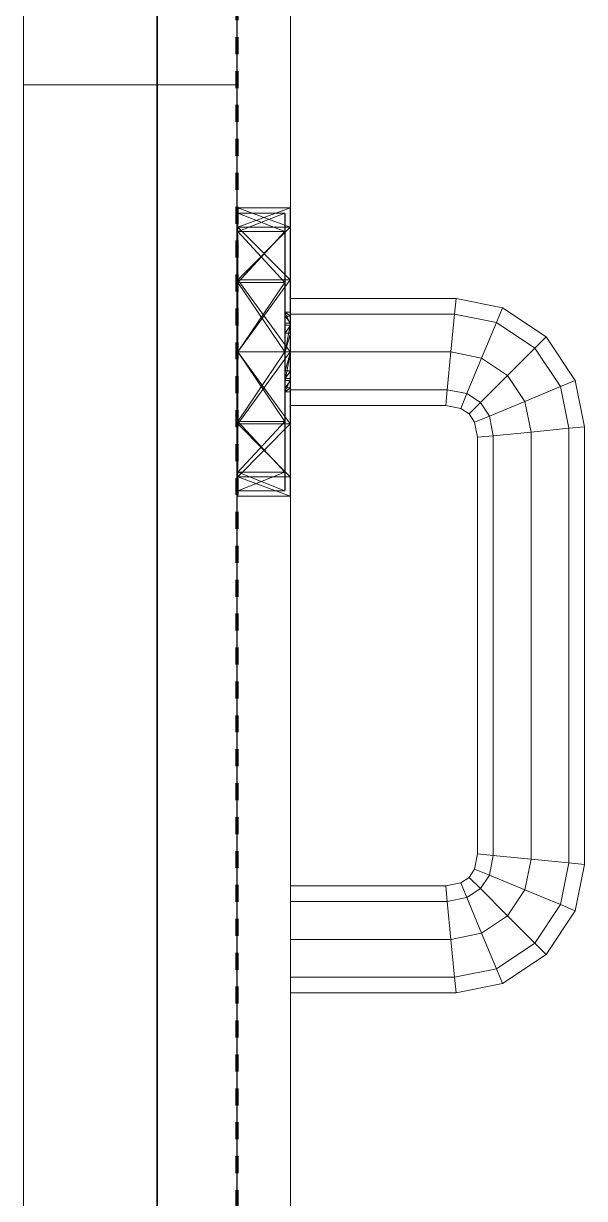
# Model space of a CAD drawing. Header units: millimetres. Extents: x -5300 to 98858, y -5196 to 93886.
# Drawn here: x 44825 to 44930, y 85630.2 to 85850.2 of the extents above; entities that cross this region are included whole.
import ezdxf

# ---------------------------------------------------------------- set-up
doc = ezdxf.new("R2010")
doc.units = ezdxf.units.MM
doc.linetypes.add('Штрих', pattern=[6.35, 3.175, -3.175])
doc.linetypes.add('Штрих_2_', pattern=[6.35, 3.175, -3.175])
for name, color, linetype, lineweight, true_color in [('_Разделитель помещений_', 4, 'Штрих', 70, 0x00ffff), ('Двери', 7, 'Continuous', 18, 0x7f7f7f), ('Стены', 7, 'Continuous', 18, 0x7f7f7f), ('Стены разрез', 7, 'Continuous', 50, 0x7f7f7f)]:
    doc.layers.add(name, color=color, linetype=linetype, lineweight=lineweight, true_color=true_color)

# ---------------------------------------------------------------- blocks, each defined once
blk = doc.blocks.new('СТВ_Перегородка_Кирпич 210889 - СТВ_Перегородка_Кирпич 2-248468-Подвал')
at = {"layer": 'Стены', "color": 254, "true_color": 0xd4d4d4}
blk.add_line((44850, 79310), (44850, 87500), dxfattribs=at)
blk = doc.blocks.new('СТВ_Перегородка_Кирпич 210889 - СТВ_Перегородка_Кирпич 210889-248465-Подвал')
at = {"layer": 'Стены', "color": 254, "true_color": 0xd4d4d4}
for p, q in [((44850, 85126.73), (44850, 86826.73)), ((44850, 86826.73), (44850, 85126.73)), ((44865, 86826.73), (44865, 85126.73))]:
    blk.add_line(p, q, dxfattribs=at)
at = {"layer": 'Стены разрез', "color": 254, "lineweight": 25, "true_color": 0xd4d4d4}
for p, q in [((44850, 79190), (44850, 87350)), ((44850, 87330), (44850, 84765)), ((44865, 84765), (44865, 87330))]:
    blk.add_line(p, q, dxfattribs=at)
blk.add_blockref('СТВ_Перегородка_Кирпич 210889 - СТВ_Перегородка_Кирпич 2-248468-Подвал', (0, 0))
blk = doc.blocks.new('Дп-10 210952 - Дп-10-248533-Подвал')
at = {"layer": 'Двери', "color": 254, "true_color": 0xd4d4d4}
for p, q in [((44865, 86836.73), (44865, 85116.73)), ((44865, 85116.73), (44865, 86836.73)), ((44875, 85116.73), (44875, 86836.73)), ((44875, 86836.73), (44875, 85116.73)), ((44865, 85126.73), (44865, 86826.73)), ((44865, 85126.73), (44865, 86826.73)), ((44825, 85214.73), (44825, 86738.73)), ((44825, 86738.73), (44825, 85214.73)), ((44825, 85838.73), (44825, 86738.73)), ((44825, 86738.73), (44825, 85838.73)), ((44825, 85838.73), (44825, 86738.73)), ((44825, 86738.73), (44825, 85838.73)), ((44865, 86738.73), (44865, 85214.73)), ((44865, 86738.73), (44865, 85214.73)), ((44865, 86738.73), (44865, 85838.73)), ((44865, 86738.73), (44865, 85838.73)), ((44865, 85838.73), (44865, 86738.73)), ((44865, 85838.73), (44865, 86738.73)), ((44865, 86736.73), (44865, 85216.73)), ((44865, 85216.73), (44865, 86736.73)), ((44875, 86736.73), (44875, 85216.73)), ((44875, 85216.73), (44875, 86736.73)), ((44825, 85226.73), (44825, 86726.73)), ((44825, 86726.73), (44825, 85226.73)), ((44865, 85838.73), (44825, 85838.73)), ((44865, 85838.73), (44825, 85838.73)), ((44825, 85838.73), (44825, 85838.73)), ((44825, 85838.73), (44865, 85838.73)), ((44825, 85838.73), (44825, 85838.73)), ((44825, 85838.73), (44865, 85838.73)), ((44825, 85214.73), (44825, 85838.73)), ((44825, 85838.73), (44865, 85838.73)), ((44825, 85214.73), (44825, 85838.73)), ((44825, 85838.73), (44825, 85838.73)), ((44825, 85838.73), (44825, 85214.73)), ((44865, 85838.73), (44825, 85838.73)), ((44825, 85838.73), (44825, 85838.73)), ((44825, 85838.73), (44865, 85838.73)), ((44865, 85838.73), (44825, 85838.73)), ((44825, 85838.73), (44825, 85214.73)), ((44865, 85838.73), (44865, 85838.73)), ((44865, 85838.73), (44865, 85838.73)), ((44865, 85838.73), (44865, 85214.73)), ((44865, 85838.73), (44865, 85838.73)), ((44865, 85214.73), (44865, 85838.73)), ((44865, 85838.73), (44865, 85838.73)), ((44865, 85838.73), (44865, 85214.73)), ((44865, 85214.73), (44865, 85838.73)), ((44825, 85812.12), (44825, 85815.74)), ((44825, 85815.74), (44825, 85812.12)), ((44825, 85815.74), (44825, 85802.23)), ((44825, 85812.03), (44825, 85815.64)), ((44825, 85815.64), (44825, 85812.03)), ((44825, 85811.34), (44825, 85815.64)), ((44825, 85814.84), (44825, 85815.64)), ((44825, 85815.64), (44825, 85811.34)), ((44825, 85811.34), (44825, 85814.84)), ((44825, 85814.84), (44825, 85811.34)), ((44865, 85812.12), (44865, 85815.74)), ((44865, 85815.74), (44865, 85812.12)), ((44865, 85802.23), (44865, 85815.74)), ((44865, 85812.03), (44865, 85815.64)), ((44865, 85815.64), (44865, 85812.03)), ((44865, 85811.34), (44865, 85815.64)), ((44865, 85815.64), (44865, 85814.84)), ((44865, 85815.64), (44865, 85811.34)), ((44865, 85811.34), (44865, 85814.84)), ((44865, 85814.84), (44865, 85811.34)), ((44865.1, 85812.12), (44865.1, 85815.74)), ((44865.1, 85812.12), (44865.1, 85815.74)), ((44865.1, 85815.74), (44874.9, 85815.74)), ((44874.9, 85812.12), (44865.1, 85815.74)), ((44865.1, 85812.12), (44874.9, 85815.74)), ((44865.1, 85812.12), (44865.1, 85815.74)), ((44865.1, 85815.74), (44865.1, 85812.12)), ((44874.9, 85815.74), (44865.1, 85815.74)), ((44874.9, 85812.12), (44865.1, 85815.74)), ((44874.9, 85815.74), (44865.1, 85812.12)), ((44865.1, 85811.26), (44865.1, 85814.73)), ((44865.1, 85814.73), (44865.1, 85811.26)), ((44865.1, 85814.73), (44873.9, 85814.73)), ((44865.1, 85811.26), (44873.9, 85814.73)), ((44865.1, 85814.73), (44873.9, 85811.26)), ((44873.9, 85811.26), (44873.9, 85814.73)), ((44873.9, 85814.73), (44873.9, 85811.26)), ((44874, 85811.16), (44874, 85814.63)), ((44874, 85814.63), (44874, 85811.16)), ((44874, 85793.73), (44874, 85814.63)), ((44874, 85793.73), (44874, 85814.63)), ((44874, 85814.63), (44874, 85793.73)), ((44874.9, 85812.12), (44874.9, 85815.74)), ((44874.9, 85812.12), (44874.9, 85815.74)), ((44874.9, 85812.12), (44874.9, 85815.74)), ((44874.9, 85815.74), (44874.9, 85812.12)), ((44875, 85812.12), (44875, 85815.74)), ((44875, 85815.74), (44875, 85812.12)), ((44875, 85815.74), (44875, 85802.23)), ((44875, 85812.03), (44875, 85815.64)), ((44875, 85812.03), (44875, 85815.64)), ((44875, 85793.73), (44875, 85815.64)), ((44875, 85793.73), (44875, 85815.64)), ((44875, 85793.73), (44875, 85815.64)), ((44825, 85802.23), (44825, 85812.12)), ((44825, 85812.12), (44825, 85802.23)), ((44825, 85812.12), (44825, 85802.23)), ((44825, 85812.03), (44825, 85802.19)), ((44825, 85812.03), (44825, 85802.19)), ((44825, 85811.34), (44825, 85812.03)), ((44825, 85811.34), (44825, 85812.03)), ((44865, 85802.23), (44865, 85812.12)), ((44865, 85812.12), (44865, 85802.23)), ((44865, 85802.23), (44865, 85812.12)), ((44865, 85802.19), (44865, 85812.03)), ((44865, 85812.03), (44865, 85802.19)), ((44865, 85812.03), (44865, 85811.34)), ((44865, 85812.03), (44865, 85811.34)), ((44865.1, 85802.23), (44865.1, 85812.12)), ((44865.1, 85802.23), (44865.1, 85812.12)), ((44874.9, 85802.23), (44865.1, 85812.12)), ((44874.9, 85812.12), (44865.1, 85812.12)), ((44865.1, 85802.23), (44874.9, 85812.12)), ((44865.1, 85812.12), (44874.9, 85812.12)), ((44865.1, 85802.23), (44865.1, 85812.12)), ((44865.1, 85802.23), (44865.1, 85812.12)), ((44865.1, 85802.23), (44874.9, 85812.12)), ((44874.9, 85812.12), (44865.1, 85812.12)), ((44865.1, 85802.23), (44874.9, 85812.12)), ((44865.1, 85812.12), (44874.9, 85812.12)), ((44874.9, 85802.23), (44874.9, 85812.12)), ((44874.9, 85802.23), (44874.9, 85812.12)), ((44874.9, 85802.23), (44874.9, 85812.12)), ((44874.9, 85802.23), (44874.9, 85812.12)), ((44875, 85802.23), (44875, 85812.12)), ((44875, 85812.12), (44875, 85802.23)), ((44875, 85812.12), (44875, 85802.23)), ((44875, 85812.03), (44875, 85802.19)), ((44875, 85802.19), (44875, 85812.03)), ((44875, 85796.2), (44875, 85812.03)), ((44875, 85795.45), (44875, 85812.03)), ((44875, 85793.73), (44875, 85812.03)), ((44875, 85793.73), (44875, 85812.03)), ((44875, 85793.73), (44875, 85812.03)), ((44825, 85801.79), (44825, 85811.34)), ((44825, 85811.34), (44825, 85801.79)), ((44825, 85811.34), (44825, 85802.19)), ((44825, 85811.34), (44825, 85802.19)), ((44865, 85801.79), (44865, 85811.34)), ((44865, 85811.34), (44865, 85801.79)), ((44865, 85802.19), (44865, 85811.34)), ((44865, 85811.34), (44865, 85802.19)), ((44865.1, 85801.73), (44865.1, 85811.26)), ((44865.1, 85811.26), (44865.1, 85801.73)), ((44865.1, 85801.73), (44873.9, 85811.26)), ((44865.1, 85811.26), (44873.9, 85811.26)), ((44865.1, 85811.26), (44873.9, 85811.26)), ((44865.1, 85811.26), (44873.9, 85801.73)), ((44873.9, 85801.73), (44873.9, 85811.26)), ((44873.9, 85811.26), (44873.9, 85801.73)), ((44874, 85801.68), (44874, 85811.16)), ((44874, 85811.16), (44874, 85801.68)), ((44874, 85796.2), (44874, 85811.16)), ((44874, 85795.45), (44874, 85811.16)), ((44874, 85811.16), (44874, 85793.73)), ((44874, 85793.73), (44874, 85811.16)), ((44874, 85793.73), (44874, 85811.16)), ((44825, 85788.74), (44825, 85802.23)), ((44825, 85788.74), (44825, 85802.23)), ((44825, 85775.24), (44825, 85802.23)), ((44825, 85775.24), (44825, 85802.23)), ((44825, 85775.24), (44825, 85802.23)), ((44825, 85802.23), (44825, 85802.23)), ((44825, 85802.19), (44825, 85788.74)), ((44825, 85802.19), (44825, 85788.74)), ((44825, 85801.79), (44825, 85802.19)), ((44825, 85801.79), (44825, 85802.19)), ((44825, 85801.79), (44825, 85788.74)), ((44825, 85801.79), (44825, 85788.74)), ((44825, 85801.79), (44825, 85788.74)), ((44825, 85801.79), (44825, 85788.74)), ((44865, 85788.74), (44865, 85802.23)), ((44865, 85802.23), (44865, 85788.74)), ((44865, 85802.23), (44865, 85802.23)), ((44865, 85802.23), (44865, 85775.24)), ((44865, 85802.23), (44865, 85775.24)), ((44865, 85802.23), (44865, 85775.24)), ((44865, 85802.19), (44865, 85788.74)), ((44865, 85802.19), (44865, 85788.74)), ((44865, 85801.79), (44865, 85802.19)), ((44865, 85802.19), (44865, 85801.79)), ((44865, 85801.79), (44865, 85788.74)), ((44865, 85801.79), (44865, 85788.74)), ((44865, 85801.79), (44865, 85788.74)), ((44865, 85801.79), (44865, 85788.74)), ((44865.1, 85802.23), (44865.1, 85788.74)), ((44865.1, 85802.23), (44865.1, 85788.74)), ((44865.1, 85802.23), (44874.9, 85802.23)), ((44865.1, 85802.23), (44874.9, 85788.74)), ((44865.1, 85802.23), (44874.9, 85802.23)), ((44874.9, 85802.23), (44865.1, 85788.74)), ((44865.1, 85802.23), (44865.1, 85788.74)), ((44865.1, 85788.74), (44865.1, 85802.23)), ((44874.9, 85802.23), (44865.1, 85802.23)), ((44865.1, 85802.23), (44874.9, 85788.74)), ((44865.1, 85788.74), (44874.9, 85802.23)), ((44865.1, 85802.23), (44874.9, 85802.23)), ((44865.1, 85801.73), (44865.1, 85788.74)), ((44865.1, 85801.73), (44865.1, 85788.74)), ((44873.9, 85801.73), (44865.1, 85801.73)), ((44873.9, 85801.73), (44865.1, 85788.74)), ((44865.1, 85801.73), (44873.9, 85801.73)), ((44865.1, 85801.73), (44873.9, 85788.74)), ((44873.9, 85801.73), (44873.9, 85788.74)), ((44873.9, 85801.73), (44873.9, 85788.74)), ((44874, 85801.68), (44874, 85788.74)), ((44874, 85801.68), (44874, 85788.74)), ((44874, 85795.45), (44874, 85801.68)), ((44874, 85801.68), (44874, 85794.11)), ((44874, 85793.73), (44874, 85801.68)), ((44874, 85793.73), (44874, 85801.68)), ((44874, 85801.68), (44874, 85792.27)), ((44874.9, 85802.23), (44874.9, 85788.74)), ((44874.9, 85802.23), (44874.9, 85788.74)), ((44874.9, 85802.23), (44874.9, 85788.74)), ((44874.9, 85788.74), (44874.9, 85802.23)), ((44875, 85788.74), (44875, 85802.23)), ((44875, 85788.74), (44875, 85802.23)), ((44875, 85775.24), (44875, 85802.23)), ((44875, 85775.24), (44875, 85802.23)), ((44875, 85775.24), (44875, 85802.23)), ((44875, 85802.23), (44875, 85802.23)), ((44875, 85802.19), (44875, 85788.74)), ((44875, 85788.74), (44875, 85802.19)), ((44875, 85795.45), (44875, 85802.19)), ((44875, 85794.11), (44875, 85802.19)), ((44875, 85793.73), (44875, 85802.19)), ((44875, 85793.73), (44875, 85802.19)), ((44875, 85792.27), (44875, 85802.19)), ((44875, 85798.73), (44905.98, 85798.73)), ((44875, 85795.81), (44875, 85798.73)), ((44905.98, 85798.73), (44875, 85798.73)), ((44875, 85798.73), (44875, 85795.81)), ((44905.98, 85798.73), (44905.7, 85795.81)), ((44905.7, 85795.81), (44905.98, 85798.73)), ((44905.7, 85795.81), (44905.98, 85798.73)), ((44905.98, 85798.73), (44905.7, 85795.81)), ((44905.98, 85798.73), (44914.64, 85797.01)), ((44914.64, 85797.01), (44905.98, 85798.73)), ((44874, 85796.2), (44874, 85795.45)), ((44874, 85796.2), (44874, 85793.73)), ((44874, 85796.2), (44875, 85796.2)), ((44874, 85796.2), (44874, 85793.73)), ((44874, 85796.2), (44875, 85795.45)), ((44874, 85796.2), (44875, 85793.73)), ((44875, 85796.2), (44875, 85795.45)), ((44875, 85796.2), (44875, 85793.73)), ((44875, 85796.2), (44875, 85793.73)), ((44914.64, 85797.01), (44913.5, 85794.25)), ((44913.5, 85794.25), (44914.64, 85797.01)), ((44913.5, 85794.25), (44914.64, 85797.01)), ((44914.64, 85797.01), (44913.5, 85794.25)), ((44914.64, 85797.01), (44922.82, 85791.55)), ((44922.82, 85791.55), (44914.64, 85797.01)), ((44874, 85795.45), (44874, 85794.11)), ((44874, 85795.45), (44875, 85795.45)), ((44874, 85795.45), (44875, 85794.11)), ((44874, 85794.11), (44874, 85788.74)), ((44875, 85794.11), (44874, 85794.11)), ((44875, 85794.11), (44874, 85788.74)), ((44874, 85794.11), (44874, 85788.74)), ((44905.7, 85795.81), (44875, 85795.81)), ((44875, 85795.81), (44905.7, 85795.81)), ((44875, 85795.81), (44905.7, 85795.81)), ((44875, 85788.73), (44875, 85795.81)), ((44905.7, 85795.81), (44875, 85795.81)), ((44875, 85795.81), (44875, 85788.73)), ((44875, 85795.45), (44875, 85794.11)), ((44875, 85794.11), (44875, 85788.74)), ((44875, 85794.11), (44875, 85788.74)), ((44905.7, 85795.81), (44905, 85788.73)), ((44905, 85788.73), (44905.7, 85795.81)), ((44905, 85788.73), (44905.7, 85795.81)), ((44905.7, 85795.81), (44905, 85788.73)), ((44913.5, 85794.25), (44905.7, 85795.81)), ((44905.7, 85795.81), (44913.5, 85794.25)), ((44905.7, 85795.81), (44913.5, 85794.25)), ((44913.5, 85794.25), (44905.7, 85795.81)), ((44913.5, 85794.25), (44910.74, 85787.59)), ((44910.74, 85787.59), (44913.5, 85794.25)), ((44910.74, 85787.59), (44913.5, 85794.25)), ((44913.5, 85794.25), (44910.74, 85787.59)), ((44920.7, 85789.44), (44913.5, 85794.25)), ((44913.5, 85794.25), (44920.7, 85789.44)), ((44913.5, 85794.25), (44920.7, 85789.44)), ((44920.7, 85789.44), (44913.5, 85794.25)), ((44874, 85793.73), (44875, 85793.73)), ((44874, 85793.73), (44875, 85793.73)), ((44874, 85793.73), (44874, 85792.27)), ((44874, 85793.73), (44874, 85793.73)), ((44874, 85793.73), (44874, 85793.73)), ((44874, 85793.73), (44875, 85793.73)), ((44874, 85793.73), (44875, 85793.73)), ((44874, 85793.73), (44875, 85793.73)), ((44874, 85793.73), (44874, 85793.73)), ((44874, 85793.73), (44875, 85793.73)), ((44874, 85793.73), (44875, 85793.73)), ((44874, 85793.73), (44874, 85793.73)), ((44874, 85793.73), (44875, 85793.73)), ((44874, 85793.73), (44875, 85793.73)), ((44874, 85793.73), (44874, 85793.73)), ((44874, 85793.73), (44875, 85793.73)), ((44874, 85793.73), (44875, 85793.73)), ((44875, 85793.73), (44874, 85792.27)), ((44874, 85788.74), (44874, 85792.27)), ((44874, 85788.74), (44874, 85792.27)), ((44874, 85788.74), (44875, 85792.27)), ((44874, 85792.27), (44875, 85792.27)), ((44875, 85793.73), (44875, 85792.27)), ((44875, 85793.73), (44875, 85793.73)), ((44875, 85793.73), (44875, 85793.73)), ((44875, 85793.73), (44875, 85793.73)), ((44875, 85793.73), (44875, 85793.73)), ((44875, 85793.73), (44875, 85793.73)), ((44875, 85792.27), (44875, 85788.74)), ((44875, 85792.27), (44875, 85788.74)), ((44922.82, 85791.55), (44920.7, 85789.44)), ((44920.7, 85789.44), (44922.82, 85791.55)), ((44920.7, 85789.44), (44922.82, 85791.55)), ((44922.82, 85791.55), (44920.7, 85789.44)), ((44922.82, 85791.55), (44928.28, 85783.38)), ((44928.28, 85783.38), (44922.82, 85791.55)), ((44825, 85788.74), (44825, 85775.69)), ((44825, 85788.74), (44825, 85775.29)), ((44825, 85788.74), (44825, 85775.69)), ((44825, 85788.74), (44825, 85775.29)), ((44825, 85788.74), (44825, 85788.74)), ((44825, 85788.74), (44825, 85775.69)), ((44825, 85788.74), (44825, 85788.74)), ((44825, 85788.74), (44825, 85775.69)), ((44825, 85788.74), (44825, 85775.24)), ((44825, 85775.24), (44825, 85788.74)), ((44865, 85788.74), (44865, 85775.69)), ((44865, 85788.74), (44865, 85775.29)), ((44865, 85788.74), (44865, 85775.29)), ((44865, 85788.74), (44865, 85775.69)), ((44865, 85788.74), (44865, 85788.74)), ((44865, 85788.74), (44865, 85775.69)), ((44865, 85788.74), (44865, 85788.74)), ((44865, 85788.74), (44865, 85775.69)), ((44865, 85788.74), (44865, 85775.24)), ((44865, 85788.74), (44865, 85775.24)), ((44865.1, 85788.74), (44865.1, 85775.73)), ((44865.1, 85788.74), (44865.1, 85775.24)), ((44865.1, 85788.74), (44865.1, 85775.73)), ((44865.1, 85788.74), (44865.1, 85775.24)), ((44873.9, 85788.74), (44865.1, 85788.74)), ((44873.9, 85788.74), (44865.1, 85775.73)), ((44865.1, 85788.74), (44874.9, 85788.74)), ((44865.1, 85788.74), (44874.9, 85775.24)), ((44865.1, 85788.74), (44873.9, 85788.74)), ((44865.1, 85788.74), (44873.9, 85775.73)), ((44874.9, 85788.74), (44865.1, 85788.74)), ((44874.9, 85788.74), (44865.1, 85775.24)), ((44865.1, 85788.74), (44865.1, 85775.24)), ((44865.1, 85775.24), (44865.1, 85788.74)), ((44865.1, 85788.74), (44874.9, 85788.74)), ((44865.1, 85788.74), (44874.9, 85775.24)), ((44865.1, 85775.24), (44874.9, 85788.74)), ((44865.1, 85788.74), (44874.9, 85788.74)), ((44873.9, 85788.74), (44873.9, 85775.73)), ((44873.9, 85788.74), (44873.9, 85775.73)), ((44874, 85788.74), (44874, 85775.79)), ((44874, 85788.74), (44874, 85775.79)), ((44874, 85788.74), (44874, 85783.36)), ((44874, 85788.74), (44874, 85785.2)), ((44874, 85788.74), (44874, 85788.74)), ((44874, 85788.74), (44875, 85788.74)), ((44874, 85788.74), (44874, 85783.36)), ((44875, 85788.74), (44874, 85783.36)), ((44874, 85788.74), (44874, 85788.74)), ((44874, 85788.74), (44874, 85785.2)), ((44874, 85788.74), (44875, 85788.74)), ((44875, 85788.74), (44874, 85785.2)), ((44874.9, 85788.74), (44874.9, 85775.24)), ((44874.9, 85788.74), (44874.9, 85775.24)), ((44874.9, 85788.74), (44874.9, 85775.24)), ((44874.9, 85775.24), (44874.9, 85788.74)), ((44875, 85788.74), (44875, 85775.29)), ((44875, 85788.74), (44875, 85775.29)), ((44875, 85788.74), (44875, 85783.36)), ((44875, 85788.74), (44875, 85785.2)), ((44875, 85788.74), (44875, 85788.74)), ((44875, 85788.74), (44875, 85783.36)), ((44875, 85788.74), (44875, 85788.74)), ((44875, 85788.74), (44875, 85785.2)), ((44875, 85788.74), (44875, 85775.24)), ((44875, 85775.24), (44875, 85788.74)), ((44905, 85788.73), (44875, 85788.73)), ((44875, 85788.73), (44905, 85788.73)), ((44875, 85788.73), (44905, 85788.73)), ((44875, 85781.66), (44875, 85788.73)), ((44905, 85788.73), (44875, 85788.73)), ((44875, 85788.73), (44875, 85781.66)), ((44905, 85788.73), (44904.3, 85781.66)), ((44904.3, 85781.66), (44905, 85788.73)), ((44904.3, 85781.66), (44905, 85788.73)), ((44905, 85788.73), (44904.3, 85781.66)), ((44910.74, 85787.59), (44905, 85788.73)), ((44905, 85788.73), (44910.74, 85787.59)), ((44905, 85788.73), (44910.74, 85787.59)), ((44910.74, 85787.59), (44905, 85788.73)), ((44910.74, 85787.59), (44907.98, 85780.93)), ((44907.98, 85780.93), (44910.74, 85787.59)), ((44907.98, 85780.93), (44910.74, 85787.59)), ((44910.74, 85787.59), (44907.98, 85780.93)), ((44915.61, 85784.34), (44910.74, 85787.59)), ((44910.74, 85787.59), (44915.61, 85784.34)), ((44910.74, 85787.59), (44915.61, 85784.34)), ((44915.61, 85784.34), (44910.74, 85787.59)), ((44920.7, 85789.44), (44915.61, 85784.34)), ((44915.61, 85784.34), (44920.7, 85789.44)), ((44915.61, 85784.34), (44920.7, 85789.44)), ((44920.7, 85789.44), (44915.61, 85784.34)), ((44925.52, 85782.23), (44920.7, 85789.44)), ((44920.7, 85789.44), (44925.52, 85782.23)), ((44920.7, 85789.44), (44925.52, 85782.23)), ((44925.52, 85782.23), (44920.7, 85789.44)), ((44874, 85783.73), (44874, 85785.2)), ((44874, 85775.79), (44874, 85785.2)), ((44874, 85783.73), (44875, 85785.2)), ((44874, 85785.2), (44875, 85785.2)), ((44875, 85785.2), (44875, 85783.73)), ((44875, 85775.29), (44875, 85785.2)), ((44874, 85781.27), (44874, 85783.73)), ((44874, 85783.73), (44875, 85783.73)), ((44874, 85783.73), (44875, 85783.73)), ((44874, 85781.27), (44874, 85783.73)), ((44874, 85781.27), (44875, 85783.73)), ((44874, 85783.73), (44874, 85783.73)), ((44874, 85783.73), (44874, 85766.31)), ((44874, 85783.73), (44875, 85783.73)), ((44874, 85783.73), (44875, 85783.73)), ((44874, 85783.73), (44874, 85783.73)), ((44874, 85783.73), (44874, 85762.83)), ((44874, 85775.79), (44874, 85783.73)), ((44874, 85775.79), (44874, 85783.73)), ((44874, 85783.73), (44874, 85783.73)), ((44874, 85783.73), (44875, 85783.73)), ((44874, 85783.73), (44875, 85783.73)), ((44874, 85783.73), (44875, 85783.73)), ((44874, 85783.73), (44874, 85783.73)), ((44874, 85783.73), (44874, 85766.31)), ((44875, 85783.73), (44874, 85783.73)), ((44875, 85783.73), (44874, 85783.73)), ((44875, 85783.73), (44874, 85783.73)), ((44875, 85783.73), (44874, 85783.73)), ((44874, 85783.73), (44874, 85783.73)), ((44874, 85783.73), (44874, 85762.83)), ((44874, 85783.73), (44874, 85766.31)), ((44874, 85783.73), (44874, 85762.83)), ((44874, 85783.36), (44874, 85782.01)), ((44874, 85783.36), (44874, 85775.79)), ((44874, 85783.36), (44875, 85783.36)), ((44874, 85782.01), (44875, 85783.36)), ((44875, 85781.27), (44875, 85783.73)), ((44875, 85781.27), (44875, 85783.73)), ((44875, 85775.29), (44875, 85783.73)), ((44875, 85775.29), (44875, 85783.73)), ((44875, 85783.73), (44875, 85783.73)), ((44875, 85783.73), (44875, 85783.73)), ((44875, 85783.73), (44875, 85765.43)), ((44875, 85765.43), (44875, 85783.73)), ((44875, 85783.73), (44875, 85783.73)), ((44875, 85783.73), (44875, 85783.73)), ((44875, 85783.73), (44875, 85761.83)), ((44875, 85783.73), (44875, 85783.73)), ((44875, 85783.73), (44875, 85761.83)), ((44875, 85783.73), (44875, 85765.43)), ((44875, 85783.73), (44875, 85761.83)), ((44875, 85783.36), (44875, 85782.01)), ((44875, 85783.36), (44875, 85775.29)), ((44915.61, 85784.34), (44910.51, 85779.24)), ((44910.51, 85779.24), (44915.61, 85784.34)), ((44910.51, 85779.24), (44915.61, 85784.34)), ((44915.61, 85784.34), (44910.51, 85779.24)), ((44918.86, 85779.47), (44915.61, 85784.34)), ((44915.61, 85784.34), (44918.86, 85779.47)), ((44915.61, 85784.34), (44918.86, 85779.47)), ((44918.86, 85779.47), (44915.61, 85784.34)), ((44928.28, 85783.38), (44925.52, 85782.23)), ((44925.52, 85782.23), (44928.28, 85783.38)), ((44925.52, 85782.23), (44928.28, 85783.38)), ((44928.28, 85783.38), (44925.52, 85782.23)), ((44928.28, 85783.38), (44930, 85774.72)), ((44930, 85774.72), (44928.28, 85783.38)), ((44874, 85782.01), (44874, 85781.27)), ((44874, 85782.01), (44874, 85775.79)), ((44874, 85782.01), (44875, 85782.01)), ((44874, 85782.01), (44874, 85766.31)), ((44875, 85782.01), (44874, 85781.27)), ((44875, 85781.27), (44874, 85781.27)), ((44874, 85781.27), (44874, 85766.31)), ((44875, 85782.01), (44875, 85781.27)), ((44875, 85775.29), (44875, 85782.01)), ((44875, 85782.01), (44875, 85765.43)), ((44904.3, 85781.66), (44875, 85781.66)), ((44875, 85781.66), (44904.3, 85781.66)), ((44875, 85781.66), (44904.3, 85781.66)), ((44875, 85778.73), (44875, 85781.66)), ((44904.3, 85781.66), (44875, 85781.66)), ((44875, 85781.66), (44875, 85778.73)), ((44875, 85781.27), (44875, 85765.43)), ((44904.3, 85781.66), (44904.02, 85778.73)), ((44904.02, 85778.73), (44904.3, 85781.66)), ((44904.02, 85778.73), (44904.3, 85781.66)), ((44904.3, 85781.66), (44904.02, 85778.73)), ((44907.98, 85780.93), (44904.3, 85781.66)), ((44904.3, 85781.66), (44907.98, 85780.93)), ((44904.3, 85781.66), (44907.98, 85780.93)), ((44907.98, 85780.93), (44904.3, 85781.66)), ((44907.98, 85780.93), (44906.84, 85778.17)), ((44906.84, 85778.17), (44907.98, 85780.93)), ((44906.84, 85778.17), (44907.98, 85780.93)), ((44907.98, 85780.93), (44906.84, 85778.17)), ((44910.51, 85779.24), (44907.98, 85780.93)), ((44907.98, 85780.93), (44910.51, 85779.24)), ((44907.98, 85780.93), (44910.51, 85779.24)), ((44910.51, 85779.24), (44907.98, 85780.93)), ((44925.52, 85782.23), (44918.86, 85779.47)), ((44918.86, 85779.47), (44925.52, 85782.23)), ((44918.86, 85779.47), (44925.52, 85782.23)), ((44925.52, 85782.23), (44918.86, 85779.47)), ((44927.07, 85774.43), (44925.52, 85782.23)), ((44925.52, 85782.23), (44927.07, 85774.43)), ((44925.52, 85782.23), (44927.07, 85774.43)), ((44927.07, 85774.43), (44925.52, 85782.23)), ((44904.02, 85778.73), (44875, 85778.73)), ((44875, 85778.73), (44904.02, 85778.73)), ((44906.84, 85778.17), (44904.02, 85778.73)), ((44904.02, 85778.73), (44906.84, 85778.17)), ((44910.51, 85779.24), (44908.4, 85777.13)), ((44908.4, 85777.13), (44910.51, 85779.24)), ((44908.4, 85777.13), (44910.51, 85779.24)), ((44910.51, 85779.24), (44908.4, 85777.13)), ((44912.2, 85776.72), (44910.51, 85779.24)), ((44910.51, 85779.24), (44912.2, 85776.72)), ((44910.51, 85779.24), (44912.2, 85776.72)), ((44912.2, 85776.72), (44910.51, 85779.24)), ((44918.86, 85779.47), (44912.2, 85776.72)), ((44912.2, 85776.72), (44918.86, 85779.47)), ((44912.2, 85776.72), (44918.86, 85779.47)), ((44918.86, 85779.47), (44912.2, 85776.72)), ((44920, 85773.73), (44918.86, 85779.47)), ((44918.86, 85779.47), (44920, 85773.73)), ((44918.86, 85779.47), (44920, 85773.73)), ((44920, 85773.73), (44918.86, 85779.47)), ((44908.4, 85777.13), (44906.84, 85778.17)), ((44906.84, 85778.17), (44908.4, 85777.13)), ((44909.44, 85775.57), (44908.4, 85777.13)), ((44908.4, 85777.13), (44909.44, 85775.57)), ((44912.2, 85776.72), (44909.44, 85775.57)), ((44909.44, 85775.57), (44912.2, 85776.72)), ((44909.44, 85775.57), (44912.2, 85776.72)), ((44912.2, 85776.72), (44909.44, 85775.57)), ((44912.93, 85773.04), (44912.2, 85776.72)), ((44912.2, 85776.72), (44912.93, 85773.04)), ((44912.2, 85776.72), (44912.93, 85773.04)), ((44912.93, 85773.04), (44912.2, 85776.72)), ((44825, 85775.69), (44825, 85766.13)), ((44825, 85775.69), (44825, 85766.13)), ((44825, 85775.69), (44825, 85775.29)), ((44825, 85775.69), (44825, 85765.43)), ((44825, 85775.69), (44825, 85775.29)), ((44825, 85775.69), (44825, 85765.43)), ((44825, 85775.29), (44825, 85765.43)), ((44825, 85775.29), (44825, 85765.43)), ((44825, 85775.24), (44825, 85765.35)), ((44825, 85765.35), (44825, 85775.24)), ((44825, 85775.24), (44825, 85761.73)), ((44825, 85775.24), (44825, 85765.35)), ((44825, 85775.24), (44825, 85775.24)), ((44865, 85775.69), (44865, 85766.13)), ((44865, 85775.69), (44865, 85766.13)), ((44865, 85775.69), (44865, 85775.29)), ((44865, 85775.69), (44865, 85765.43)), ((44865, 85775.29), (44865, 85775.69)), ((44865, 85775.69), (44865, 85765.43)), ((44865, 85775.29), (44865, 85765.43)), ((44865, 85775.29), (44865, 85765.43)), ((44865, 85775.24), (44865, 85765.35)), ((44865, 85765.35), (44865, 85775.24)), ((44865, 85775.24), (44865, 85775.24)), ((44865, 85765.35), (44865, 85775.24)), ((44865, 85761.73), (44865, 85775.24)), ((44865.1, 85775.73), (44865.1, 85766.22)), ((44865.1, 85775.73), (44865.1, 85766.22)), ((44873.9, 85775.73), (44865.1, 85775.73)), ((44873.9, 85775.73), (44865.1, 85766.22)), ((44865.1, 85775.73), (44873.9, 85775.73)), ((44865.1, 85775.73), (44873.9, 85766.22)), ((44865.1, 85775.24), (44865.1, 85765.35)), ((44865.1, 85775.24), (44865.1, 85765.35)), ((44865.1, 85775.24), (44874.9, 85775.24)), ((44865.1, 85775.24), (44874.9, 85765.35)), ((44874.9, 85775.24), (44865.1, 85775.24)), ((44874.9, 85775.24), (44865.1, 85765.35)), ((44865.1, 85775.24), (44865.1, 85765.35)), ((44865.1, 85765.35), (44865.1, 85775.24)), ((44865.1, 85775.24), (44874.9, 85775.24)), ((44865.1, 85775.24), (44874.9, 85765.35)), ((44865.1, 85765.35), (44874.9, 85775.24)), ((44865.1, 85775.24), (44874.9, 85775.24)), ((44873.9, 85775.73), (44873.9, 85766.22)), ((44873.9, 85775.73), (44873.9, 85766.22)), ((44874, 85775.79), (44874, 85766.31)), ((44874, 85775.79), (44874, 85766.31)), ((44874.9, 85775.24), (44874.9, 85765.35)), ((44874.9, 85775.24), (44874.9, 85765.35)), ((44874.9, 85775.24), (44874.9, 85765.35)), ((44874.9, 85765.35), (44874.9, 85775.24)), ((44875, 85775.29), (44875, 85765.43)), ((44875, 85775.29), (44875, 85765.43)), ((44875, 85775.24), (44875, 85765.35)), ((44875, 85765.35), (44875, 85775.24)), ((44875, 85775.24), (44875, 85761.73)), ((44875, 85775.24), (44875, 85765.35)), ((44875, 85775.24), (44875, 85775.24)), ((44910, 85772.75), (44909.44, 85775.57)), ((44909.44, 85775.57), (44910, 85772.75)), ((44927.07, 85774.43), (44920, 85773.73)), ((44920, 85773.73), (44927.07, 85774.43)), ((44920, 85773.73), (44927.07, 85774.43)), ((44927.07, 85774.43), (44920, 85773.73)), ((44930, 85774.72), (44927.07, 85774.43)), ((44927.07, 85774.43), (44930, 85774.72)), ((44927.07, 85774.43), (44930, 85774.72)), ((44930, 85774.72), (44927.07, 85774.43)), ((44927.07, 85693.04), (44927.07, 85774.43)), ((44927.07, 85774.43), (44927.07, 85693.04)), ((44927.07, 85774.43), (44927.07, 85693.04)), ((44927.07, 85693.04), (44927.07, 85774.43)), ((44930, 85774.72), (44930, 85692.75)), ((44930, 85692.75), (44930, 85774.72)), ((44912.93, 85773.04), (44910, 85772.75)), ((44910, 85772.75), (44912.93, 85773.04)), ((44910, 85772.75), (44912.93, 85773.04)), ((44912.93, 85773.04), (44910, 85772.75)), ((44910, 85694.72), (44910, 85772.75)), ((44910, 85772.75), (44910, 85694.72)), ((44920, 85773.73), (44912.93, 85773.04)), ((44912.93, 85773.04), (44920, 85773.73)), ((44912.93, 85773.04), (44920, 85773.73)), ((44920, 85773.73), (44912.93, 85773.04)), ((44912.93, 85694.43), (44912.93, 85773.04)), ((44912.93, 85773.04), (44912.93, 85694.43)), ((44912.93, 85773.04), (44912.93, 85694.43)), ((44912.93, 85694.43), (44912.93, 85773.04)), ((44920, 85693.73), (44920, 85773.73)), ((44920, 85773.73), (44920, 85693.73)), ((44920, 85773.73), (44920, 85693.73)), ((44920, 85693.73), (44920, 85773.73)), ((44825, 85766.13), (44825, 85762.63)), ((44825, 85762.63), (44825, 85766.13)), ((44825, 85766.13), (44825, 85765.43)), ((44825, 85766.13), (44825, 85761.83)), ((44825, 85761.83), (44825, 85766.13)), ((44825, 85766.13), (44825, 85765.43)), ((44825, 85765.43), (44825, 85761.83)), ((44825, 85761.83), (44825, 85765.43)), ((44825, 85765.35), (44825, 85761.73)), ((44825, 85761.73), (44825, 85765.35)), ((44865, 85766.13), (44865, 85762.63)), ((44865, 85762.63), (44865, 85766.13)), ((44865, 85766.13), (44865, 85765.43)), ((44865, 85766.13), (44865, 85761.83)), ((44865, 85761.83), (44865, 85766.13)), ((44865, 85765.43), (44865, 85766.13)), ((44865, 85765.43), (44865, 85761.83)), ((44865, 85761.83), (44865, 85765.43)), ((44865, 85765.35), (44865, 85761.73)), ((44865, 85761.73), (44865, 85765.35)), ((44865.1, 85766.22), (44865.1, 85762.74)), ((44865.1, 85762.74), (44865.1, 85766.22)), ((44873.9, 85766.22), (44865.1, 85766.22)), ((44873.9, 85766.22), (44865.1, 85762.74)), ((44873.9, 85762.74), (44865.1, 85766.22)), ((44865.1, 85766.22), (44873.9, 85766.22)), ((44865.1, 85765.35), (44865.1, 85761.73)), ((44865.1, 85765.35), (44865.1, 85761.73)), ((44865.1, 85765.35), (44874.9, 85765.35)), ((44865.1, 85765.35), (44874.9, 85761.73)), ((44874.9, 85765.35), (44865.1, 85765.35)), ((44865.1, 85765.35), (44874.9, 85761.73)), ((44865.1, 85765.35), (44865.1, 85761.73)), ((44865.1, 85761.73), (44865.1, 85765.35)), ((44865.1, 85765.35), (44874.9, 85765.35)), ((44865.1, 85765.35), (44874.9, 85761.73)), ((44874.9, 85761.73), (44865.1, 85765.35)), ((44865.1, 85765.35), (44874.9, 85765.35)), ((44873.9, 85766.22), (44873.9, 85762.74)), ((44873.9, 85762.74), (44873.9, 85766.22)), ((44874, 85766.31), (44874, 85762.83)), ((44874, 85762.83), (44874, 85766.31)), ((44874.9, 85765.35), (44874.9, 85761.73)), ((44874.9, 85765.35), (44874.9, 85761.73)), ((44874.9, 85765.35), (44874.9, 85761.73)), ((44874.9, 85761.73), (44874.9, 85765.35)), ((44875, 85765.43), (44875, 85761.83)), ((44875, 85765.43), (44875, 85761.83)), ((44875, 85765.35), (44875, 85761.73)), ((44875, 85761.73), (44875, 85765.35)), ((44825, 85762.63), (44825, 85761.83)), ((44865, 85762.63), (44865, 85761.83)), ((44873.9, 85762.74), (44865.1, 85762.74)), ((44865.1, 85761.73), (44874.9, 85761.73)), ((44865.1, 85761.73), (44874.9, 85761.73)), ((44909.44, 85691.9), (44910, 85694.72)), ((44910, 85694.72), (44909.44, 85691.9)), ((44912.93, 85694.43), (44910, 85694.72)), ((44910, 85694.72), (44912.93, 85694.43)), ((44910, 85694.72), (44912.93, 85694.43)), ((44912.93, 85694.43), (44910, 85694.72)), ((44912.2, 85690.75), (44912.93, 85694.43)), ((44912.93, 85694.43), (44912.2, 85690.75)), ((44912.93, 85694.43), (44912.2, 85690.75)), ((44912.2, 85690.75), (44912.93, 85694.43)), ((44920, 85693.73), (44912.93, 85694.43)), ((44912.93, 85694.43), (44920, 85693.73)), ((44912.93, 85694.43), (44920, 85693.73)), ((44920, 85693.73), (44912.93, 85694.43)), ((44918.86, 85687.99), (44920, 85693.73)), ((44920, 85693.73), (44918.86, 85687.99)), ((44920, 85693.73), (44918.86, 85687.99)), ((44918.86, 85687.99), (44920, 85693.73)), ((44927.07, 85693.04), (44920, 85693.73)), ((44920, 85693.73), (44927.07, 85693.04)), ((44920, 85693.73), (44927.07, 85693.04)), ((44927.07, 85693.04), (44920, 85693.73)), ((44925.52, 85685.24), (44927.07, 85693.04)), ((44927.07, 85693.04), (44925.52, 85685.24)), ((44927.07, 85693.04), (44925.52, 85685.24)), ((44925.52, 85685.24), (44927.07, 85693.04)), ((44930, 85692.75), (44927.07, 85693.04)), ((44927.07, 85693.04), (44930, 85692.75)), ((44927.07, 85693.04), (44930, 85692.75)), ((44930, 85692.75), (44927.07, 85693.04)), ((44930, 85692.75), (44928.28, 85684.09)), ((44928.28, 85684.09), (44930, 85692.75)), ((44908.4, 85690.34), (44909.44, 85691.9)), ((44909.44, 85691.9), (44908.4, 85690.34)), ((44912.2, 85690.75), (44909.44, 85691.9)), ((44909.44, 85691.9), (44912.2, 85690.75)), ((44909.44, 85691.9), (44912.2, 85690.75)), ((44912.2, 85690.75), (44909.44, 85691.9)), ((44910.51, 85688.23), (44912.2, 85690.75)), ((44912.2, 85690.75), (44910.51, 85688.23)), ((44912.2, 85690.75), (44910.51, 85688.23)), ((44910.51, 85688.23), (44912.2, 85690.75)), ((44918.86, 85687.99), (44912.2, 85690.75)), ((44912.2, 85690.75), (44918.86, 85687.99)), ((44912.2, 85690.75), (44918.86, 85687.99)), ((44918.86, 85687.99), (44912.2, 85690.75)), ((44875, 85685.81), (44875, 85688.73)), ((44875, 85688.73), (44875, 85685.81)), ((44904.02, 85688.73), (44875, 85688.73)), ((44875, 85688.73), (44875, 85685.81)), ((44875, 85685.81), (44875, 85688.73)), ((44875, 85688.73), (44904.02, 85688.73)), ((44904.02, 85688.73), (44906.84, 85689.3)), ((44906.84, 85689.3), (44904.02, 85688.73)), ((44904.3, 85685.81), (44904.02, 85688.73)), ((44904.02, 85688.73), (44904.3, 85685.81)), ((44904.3, 85685.81), (44904.02, 85688.73)), ((44904.02, 85688.73), (44904.3, 85685.81)), ((44906.84, 85689.3), (44908.4, 85690.34)), ((44908.4, 85690.34), (44906.84, 85689.3)), ((44907.98, 85686.54), (44906.84, 85689.3)), ((44906.84, 85689.3), (44907.98, 85686.54)), ((44906.84, 85689.3), (44907.98, 85686.54)), ((44907.98, 85686.54), (44906.84, 85689.3)), ((44910.51, 85688.23), (44908.4, 85690.34)), ((44908.4, 85690.34), (44910.51, 85688.23)), ((44908.4, 85690.34), (44910.51, 85688.23)), ((44910.51, 85688.23), (44908.4, 85690.34)), ((44904.3, 85685.81), (44907.98, 85686.54)), ((44907.98, 85686.54), (44904.3, 85685.81)), ((44907.98, 85686.54), (44904.3, 85685.81)), ((44904.3, 85685.81), (44907.98, 85686.54)), ((44907.98, 85686.54), (44910.51, 85688.23)), ((44910.51, 85688.23), (44907.98, 85686.54)), ((44910.51, 85688.23), (44907.98, 85686.54)), ((44907.98, 85686.54), (44910.51, 85688.23)), ((44910.74, 85679.88), (44907.98, 85686.54)), ((44907.98, 85686.54), (44910.74, 85679.88)), ((44907.98, 85686.54), (44910.74, 85679.88)), ((44910.74, 85679.88), (44907.98, 85686.54)), ((44915.61, 85683.13), (44910.51, 85688.23)), ((44910.51, 85688.23), (44915.61, 85683.13)), ((44910.51, 85688.23), (44915.61, 85683.13)), ((44915.61, 85683.13), (44910.51, 85688.23)), ((44915.61, 85683.13), (44918.86, 85687.99)), ((44918.86, 85687.99), (44915.61, 85683.13)), ((44918.86, 85687.99), (44915.61, 85683.13)), ((44915.61, 85683.13), (44918.86, 85687.99)), ((44925.52, 85685.24), (44918.86, 85687.99)), ((44918.86, 85687.99), (44925.52, 85685.24)), ((44918.86, 85687.99), (44925.52, 85685.24)), ((44925.52, 85685.24), (44918.86, 85687.99)), ((44875, 85678.73), (44875, 85685.81)), ((44875, 85685.81), (44875, 85678.73)), ((44904.3, 85685.81), (44875, 85685.81)), ((44875, 85685.81), (44875, 85678.73)), ((44875, 85685.81), (44904.3, 85685.81)), ((44904.3, 85685.81), (44875, 85685.81)), ((44875, 85678.73), (44875, 85685.81)), ((44875, 85685.81), (44904.3, 85685.81)), ((44905, 85678.73), (44904.3, 85685.81)), ((44904.3, 85685.81), (44905, 85678.73)), ((44905, 85678.73), (44904.3, 85685.81)), ((44904.3, 85685.81), (44905, 85678.73)), ((44920.7, 85678.03), (44925.52, 85685.24)), ((44925.52, 85685.24), (44920.7, 85678.03)), ((44925.52, 85685.24), (44920.7, 85678.03)), ((44920.7, 85678.03), (44925.52, 85685.24)), ((44928.28, 85684.09), (44922.82, 85675.92)), ((44922.82, 85675.92), (44928.28, 85684.09)), ((44928.28, 85684.09), (44925.52, 85685.24)), ((44925.52, 85685.24), (44928.28, 85684.09)), ((44925.52, 85685.24), (44928.28, 85684.09)), ((44928.28, 85684.09), (44925.52, 85685.24)), ((44910.74, 85679.88), (44915.61, 85683.13)), ((44915.61, 85683.13), (44910.74, 85679.88)), ((44915.61, 85683.13), (44910.74, 85679.88)), ((44910.74, 85679.88), (44915.61, 85683.13)), ((44920.7, 85678.03), (44915.61, 85683.13)), ((44915.61, 85683.13), (44920.7, 85678.03)), ((44915.61, 85683.13), (44920.7, 85678.03)), ((44920.7, 85678.03), (44915.61, 85683.13)), ((44905, 85678.73), (44910.74, 85679.88)), ((44910.74, 85679.88), (44905, 85678.73)), ((44910.74, 85679.88), (44905, 85678.73)), ((44905, 85678.73), (44910.74, 85679.88)), ((44913.5, 85673.22), (44910.74, 85679.88)), ((44910.74, 85679.88), (44913.5, 85673.22)), ((44910.74, 85679.88), (44913.5, 85673.22)), ((44913.5, 85673.22), (44910.74, 85679.88)), ((44875, 85671.66), (44875, 85678.73)), ((44875, 85678.73), (44875, 85671.66)), ((44875, 85671.66), (44875, 85678.73)), ((44875, 85678.73), (44905, 85678.73)), ((44905, 85678.73), (44875, 85678.73)), ((44875, 85678.73), (44875, 85671.66)), ((44875, 85678.73), (44905, 85678.73)), ((44905, 85678.73), (44875, 85678.73)), ((44905.7, 85671.66), (44905, 85678.73)), ((44905, 85678.73), (44905.7, 85671.66)), ((44905, 85678.73), (44905.7, 85671.66)), ((44905.7, 85671.66), (44905, 85678.73)), ((44913.5, 85673.22), (44920.7, 85678.03)), ((44920.7, 85678.03), (44913.5, 85673.22)), ((44920.7, 85678.03), (44913.5, 85673.22)), ((44913.5, 85673.22), (44920.7, 85678.03)), ((44922.82, 85675.92), (44920.7, 85678.03)), ((44920.7, 85678.03), (44922.82, 85675.92)), ((44920.7, 85678.03), (44922.82, 85675.92)), ((44922.82, 85675.92), (44920.7, 85678.03)), ((44922.82, 85675.92), (44914.64, 85670.46)), ((44914.64, 85670.46), (44922.82, 85675.92)), ((44905.7, 85671.66), (44913.5, 85673.22)), ((44913.5, 85673.22), (44905.7, 85671.66)), ((44913.5, 85673.22), (44905.7, 85671.66)), ((44905.7, 85671.66), (44913.5, 85673.22)), ((44914.64, 85670.46), (44913.5, 85673.22)), ((44913.5, 85673.22), (44914.64, 85670.46)), ((44913.5, 85673.22), (44914.64, 85670.46)), ((44914.64, 85670.46), (44913.5, 85673.22)), ((44875, 85668.73), (44875, 85671.66)), ((44875, 85671.66), (44905.7, 85671.66)), ((44905.7, 85671.66), (44875, 85671.66)), ((44875, 85671.66), (44875, 85668.73)), ((44875, 85668.73), (44875, 85671.66)), ((44875, 85671.66), (44875, 85668.73)), ((44905.7, 85671.66), (44875, 85671.66)), ((44875, 85671.66), (44905.7, 85671.66)), ((44905.98, 85668.73), (44905.7, 85671.66)), ((44905.7, 85671.66), (44905.98, 85668.73)), ((44905.7, 85671.66), (44905.98, 85668.73)), ((44905.98, 85668.73), (44905.7, 85671.66)), ((44905.98, 85668.73), (44875, 85668.73)), ((44875, 85668.73), (44905.98, 85668.73)), ((44914.64, 85670.46), (44905.98, 85668.73)), ((44905.98, 85668.73), (44914.64, 85670.46))]:
    blk.add_line(p, q, dxfattribs=at)
blk = doc.blocks.new('Дп-10 210952 - Дп-10 210952-248537-Подвал')
blk.add_blockref('Дп-10 210952 - Дп-10-248533-Подвал', (0, 0))

msp = doc.modelspace()

# ---------------------------------------------------------------- linework, layer by layer
at = {"layer": '_Разделитель помещений_', "color": 131, "linetype": 'Штрих_2_', "true_color": 0xaaffff}
msp.add_line((44865, 84765), (44865, 87330), dxfattribs=at)

# ---------------------------------------------------------------- block references
at = {"layer": 'Двери', "color": 254, "true_color": 0xd4d4d4}
msp.add_blockref('Дп-10 210952 - Дп-10 210952-248537-Подвал', (0, 0), dxfattribs=at)
at = {"layer": 'Стены', "color": 254, "true_color": 0xd4d4d4}
msp.add_blockref('СТВ_Перегородка_Кирпич 210889 - СТВ_Перегородка_Кирпич 210889-248465-Подвал', (0, 0), dxfattribs=at)

doc.saveas('drawing.dxf')
